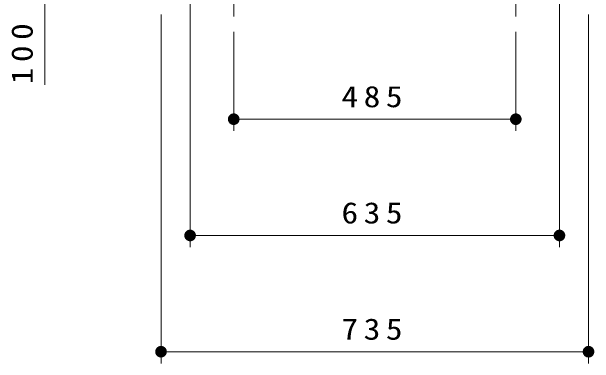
# Model space of a CAD drawing. Units: millimetres on the paper, scale 1:20. Extents: x -365 to 0, y 0 to 257.
# Drawn here: x -132.2 to -82.1, y 57.3 to 87.6 of the extents above; entities that cross this region are included whole.
import ezdxf

# ---------------------------------------------------------------- set-up
doc = ezdxf.new("R2010")
doc.units = ezdxf.units.MM
doc.linetypes.add('USER2', pattern=[6, 3, -1, 1, -1])
doc.layers.add('1_20', color=7, linetype='Continuous', lineweight=25)
doc.styles.add('ＭＳ ゴシック', font='')
doc.styles.get('ＭＳ ゴシック').set_extended_font_data('MS Gothic')

# ---------------------------------------------------------------- blocks, each defined once
blk = doc.blocks.new('filled_dot')
at = {"color": 0, "linetype": 'Continuous', "lineweight": -2, "const_width": 1.25}
blk.add_lwpolyline([(-0.625, 0, 1), (0.625, 0, 1)], format="xyb", close=True, dxfattribs=at)

msp = doc.modelspace()

# ---------------------------------------------------------------- linework, layer by layer
at = {"layer": '1_20', "linetype": 'USER2', "lineweight": 13}
for p, q in [((-113.099, 108.179), (-113.099, 86.838)), ((-88.849, 108.179), (-88.849, 86.838))]:
    msp.add_line(p, q, dxfattribs=at)
at = {"layer": '1_20', "lineweight": 13}
for p, q in [((-116.849, 93.838), (-116.849, 67.338)), ((-85.099, 93.838), (-85.099, 67.338)), ((-129.349, 81.288), (-129.349, 93.338)), ((-119.349, 87.338), (-119.349, 57.338)), ((-82.599, 87.338), (-82.599, 57.338)), ((-113.099, 85.838), (-113.099, 77.338)), ((-88.849, 85.838), (-88.849, 77.338)), ((-88.849, 78.338), (-113.099, 78.338)), ((-85.099, 68.338), (-116.849, 68.338)), ((-82.599, 58.338), (-119.349, 58.338))]:
    msp.add_line(p, q, dxfattribs=at)

# ---------------------------------------------------------------- block references
at = {"layer": '1_20', "lineweight": 13, "xscale": 0.4, "yscale": 0.4}
for p in [(-113.099, 78.338), (-116.849, 68.338), (-119.349, 58.338)]:
    msp.add_blockref('filled_dot', p, dxfattribs=at)
at = {"layer": '1_20', "lineweight": 13, "xscale": 0.4, "yscale": 0.4, "rotation": 180}
for p in [(-88.849, 78.338), (-85.099, 68.338), (-82.599, 58.338)]:
    msp.add_blockref('filled_dot', p, dxfattribs=at)

# ---------------------------------------------------------------- texts
at = {"layer": '1_20', "insert": (-130.349, 84.204), "char_height": 1.833, "attachment_point": 8, "rotation": 90, "style": 'ＭＳ ゴシック'}
msp.add_mtext('\\T1.33;\\W1.15;100', dxfattribs=at)
at = {"layer": '1_20', "char_height": 1.833, "attachment_point": 8, "style": 'ＭＳ ゴシック'}
for s, insert in [('\\T1.33;\\W1.15;485', (-100.974, 79.338)), ('\\T1.33;\\W1.15;635', (-100.974, 69.338)), ('\\T1.33;\\W1.15;735', (-100.974, 59.338))]:
    msp.add_mtext(s, dxfattribs=dict(at, insert=insert))

doc.saveas('drawing.dxf')
